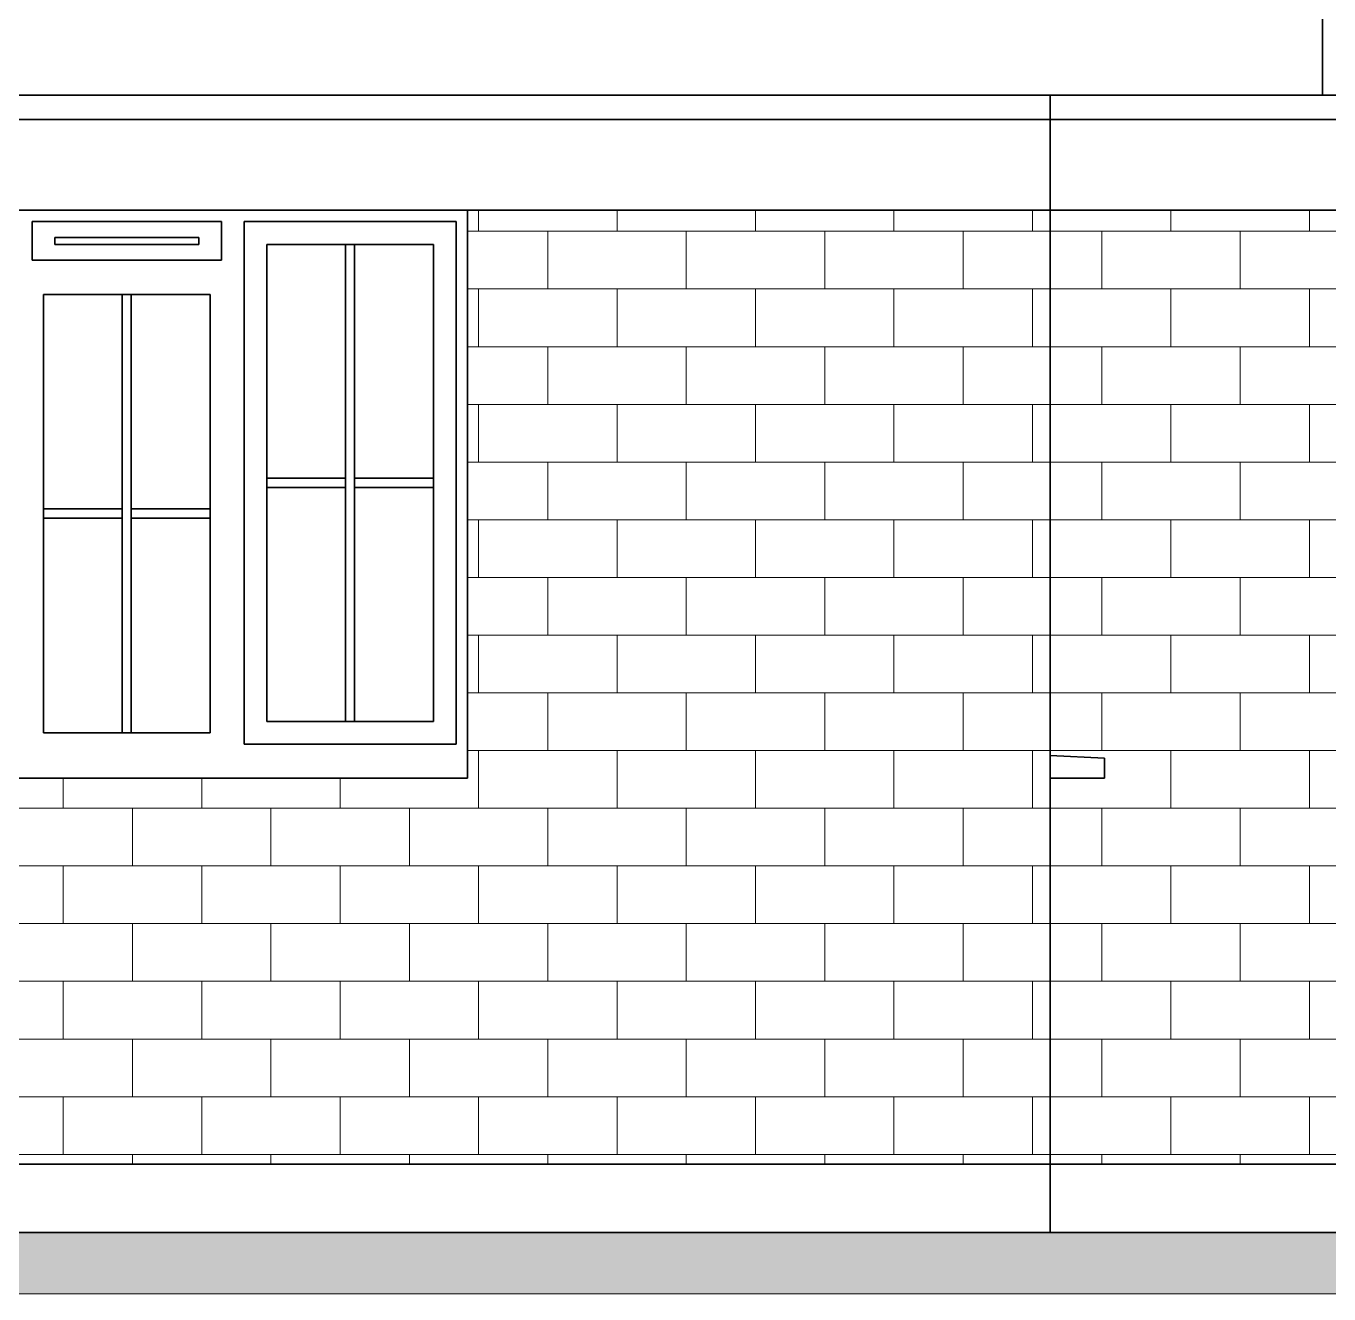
# Model space of a CAD drawing. Header units: millimetres. Extents: x 102766 to 172228, y -127504 to -81044.
# Drawn here: x 129763 to 132631, y -94287 to -91496 of the extents above; entities that cross this region are included whole.
import ezdxf

# ---------------------------------------------------------------- set-up
doc = ezdxf.new("R2010")
doc.units = ezdxf.units.MM
doc.header["$MEASUREMENT"] = 0
doc.layers.add('2D Drafting - General_Pen_No__105', color=7, linetype='Continuous', lineweight=13, true_color=0xcae6ff)
doc.layers.add('2D Drafting - General_Pen_No__82', color=7, linetype='Continuous', lineweight=20, true_color=0xaaaaaa)
doc.layers.add('Shell - Roof_Pen_No__21', color=7, linetype='Continuous', lineweight=35)
doc.layers.add('Structural - Bearing_Pen_No__21', color=7, linetype='Continuous', lineweight=35)
pattern_1 = [(0, (0, 0), (0, 127), []), (90, (0, 0), (-304.8, 0), [127, -127]), (90, (152.4, 127), (-304.8, 0), [127, -127])]

msp = doc.modelspace()

# ---------------------------------------------------------------- hatches: boundary and pattern name
at = {"layer": '2D Drafting - General_Pen_No__82', "linetype": 'Continuous'}
h = msp.add_hatch(dxfattribs=at)
h.set_pattern_fill('Shingle', color=256, style=0, pattern_type=2)
h.set_pattern_definition(pattern_1)
h.paths.add_polyline_path([(132017.3, -94001.6), (132017.3, -91901.6), (130734.8, -91901.6), (130734.8, -93151.6), (129234.8, -93151.6), (129234.8, -91901.6), (127809.6, -91901.6), (127809.6, -93413.4), (127859.6, -93413.4), (127859.6, -93427.7), (127859.6, -93476.9), (127209.6, -93476.9), (127209.6, -93427.7), (127209.6, -93413.4), (127259.6, -93413.4), (127259.6, -91901.6), (125122.3, -91901.6), (125122.3, -93413.4), (125172.3, -93413.4), (125172.3, -93427.7), (125172.3, -93476.9), (124522.3, -93476.9), (124522.3, -93427.7), (124522.3, -93413.4), (124572.3, -93413.4), (124572.3, -91901.6), (123816.8, -91901.6), (123816.8, -94001.6)])
h = msp.add_hatch(dxfattribs=at)
h.set_pattern_fill('Shingle', color=256, style=0, pattern_type=2)
h.set_pattern_definition(pattern_1)
h.paths.add_polyline_path([(132990.7, -94001.6), (132990.7, -91901.6), (132017.3, -91901.6), (132017.3, -93101.6), (132137.3, -93107.9), (132137.3, -93151.6), (132017.3, -93151.6), (132017.3, -94001.6)])
msp.add_hatch(color=256, dxfattribs=at).paths.add_polyline_path([(122095.2, -94151.6), (135214.2, -94151.6), (135214.2, -94287), (122095.2, -94287)])

# ---------------------------------------------------------------- linework, layer by layer
at = {"layer": '2D Drafting - General_Pen_No__105', "linetype": 'Continuous', "flags": 128}
msp.add_lwpolyline([(123816.8, -94001.6), (132017.3, -94001.6), (132017.3, -91901.6), (130734.8, -91901.6), (130734.8, -93151.6), (129234.8, -93151.6), (129234.8, -91901.6), (127809.6, -91901.6), (127809.6, -93413.4), (127859.6, -93413.4), (127859.6, -93427.7), (127859.6, -93476.9), (127209.6, -93476.9), (127209.6, -93427.7), (127209.6, -93413.4), (127259.6, -93413.4), (127259.6, -91901.6), (125122.3, -91901.6)], dxfattribs=at)
for points in [[(132990.7, -94001.6), (132990.7, -91901.6), (132017.3, -91901.6), (132017.3, -93101.6), (132137.3, -93107.9), (132137.3, -93151.6), (132017.3, -93151.6), (132017.3, -94001.6)], [(122095.2, -94151.6), (135214.2, -94151.6), (135214.2, -94287), (122095.2, -94287)]]:
    msp.add_lwpolyline(points, close=True, dxfattribs=at)
at = {"layer": 'Shell - Roof_Pen_No__21', "linetype": 'Continuous'}
for p, q in [((132617.3, -91418.8), (132617.3, -91648)), ((132617.3, -91648), (123216.8, -91648)), ((135066.8, -91648), (132617.3, -91648))]:
    msp.add_line(p, q, dxfattribs=at)
at = {"layer": 'Structural - Bearing_Pen_No__21', "linetype": 'Continuous'}
for p, q in [((132017.3, -94001.6), (132017.3, -91648)), ((134466.8, -91701.6), (122366.8, -91701.6)), ((134466.8, -91901.6), (122366.8, -91901.6)), ((130734.8, -91901.6), (129234.8, -91901.6)), ((130734.8, -93151.6), (130734.8, -91901.6)), ((129776.5, -91961.6), (129776.5, -91926.6)), ((129776.5, -91926.6), (130193.1, -91926.6)), ((130193.1, -91926.6), (130193.1, -91961.6)), ((130243.1, -91976.6), (130243.1, -91926.6)), ((130243.1, -91926.6), (130709.8, -91926.6)), ((130709.8, -91926.6), (130709.8, -91976.6)), ((129776.5, -92011.6), (129776.5, -91961.6)), ((129826.5, -91961.6), (129826.5, -91976.6)), ((129826.5, -91961.6), (130143.1, -91961.6)), ((130143.1, -91976.6), (129826.5, -91976.6)), ((130143.1, -91976.6), (130143.1, -91961.6)), ((130193.1, -91961.6), (130193.1, -92011.6)), ((130243.1, -93026.6), (130243.1, -91976.6)), ((130293.1, -91976.6), (130293.1, -93026.6)), ((130659.8, -91976.6), (130293.1, -91976.6)), ((130466.5, -92491.6), (130466.5, -91976.6)), ((130486.5, -91976.6), (130486.5, -92491.6)), ((130659.8, -93026.6), (130659.8, -91976.6)), ((130709.8, -91976.6), (130709.8, -93026.6)), ((130193.1, -92011.6), (129776.5, -92011.6)), ((129801.5, -93051.6), (129801.5, -92086.6)), ((129801.5, -92086.6), (130168.1, -92086.6)), ((129974.8, -92559.1), (129974.8, -92086.6)), ((129994.8, -92086.6), (129994.8, -92559.1)), ((130168.1, -92086.6), (130168.1, -93051.6)), ((130293.1, -92491.6), (130466.5, -92491.6)), ((130466.5, -92491.6), (130466.5, -92511.6)), ((130486.5, -92511.6), (130486.5, -92491.6)), ((130486.5, -92491.6), (130659.8, -92491.6)), ((130466.5, -92511.6), (130293.1, -92511.6)), ((130466.5, -93026.6), (130466.5, -92511.6)), ((130486.5, -92511.6), (130486.5, -93026.6)), ((130659.8, -92511.6), (130486.5, -92511.6)), ((129801.5, -92559.1), (129974.8, -92559.1)), ((129974.8, -92579.1), (129801.5, -92579.1)), ((129974.8, -92559.1), (129974.8, -92579.1)), ((129974.8, -93051.6), (129974.8, -92579.1)), ((129994.8, -92579.1), (129994.8, -92559.1)), ((129994.8, -92559.1), (130168.1, -92559.1)), ((129994.8, -92579.1), (129994.8, -93051.6)), ((130168.1, -92579.1), (129994.8, -92579.1)), ((130243.1, -93076.6), (130243.1, -93026.6)), ((130293.1, -93026.6), (130659.8, -93026.6)), ((130709.8, -93026.6), (130709.8, -93076.6)), ((130168.1, -93051.6), (129801.5, -93051.6)), ((130709.8, -93076.6), (130243.1, -93076.6)), ((132137.3, -93107.9), (132017.3, -93101.6)), ((132137.3, -93151.6), (132137.3, -93107.9)), ((129234.8, -93151.6), (130734.8, -93151.6)), ((132137.3, -93151.6), (132017.3, -93151.6)), ((132017.3, -94001.6), (123816.8, -94001.6)), ((132990.7, -94001.6), (132017.3, -94001.6)), ((132017.3, -94151.6), (132017.3, -94001.6)), ((123816.8, -94151.6), (132017.3, -94151.6)), ((132017.3, -94151.6), (134421.2, -94151.6))]:
    msp.add_line(p, q, dxfattribs=at)

doc.saveas('drawing.dxf')
